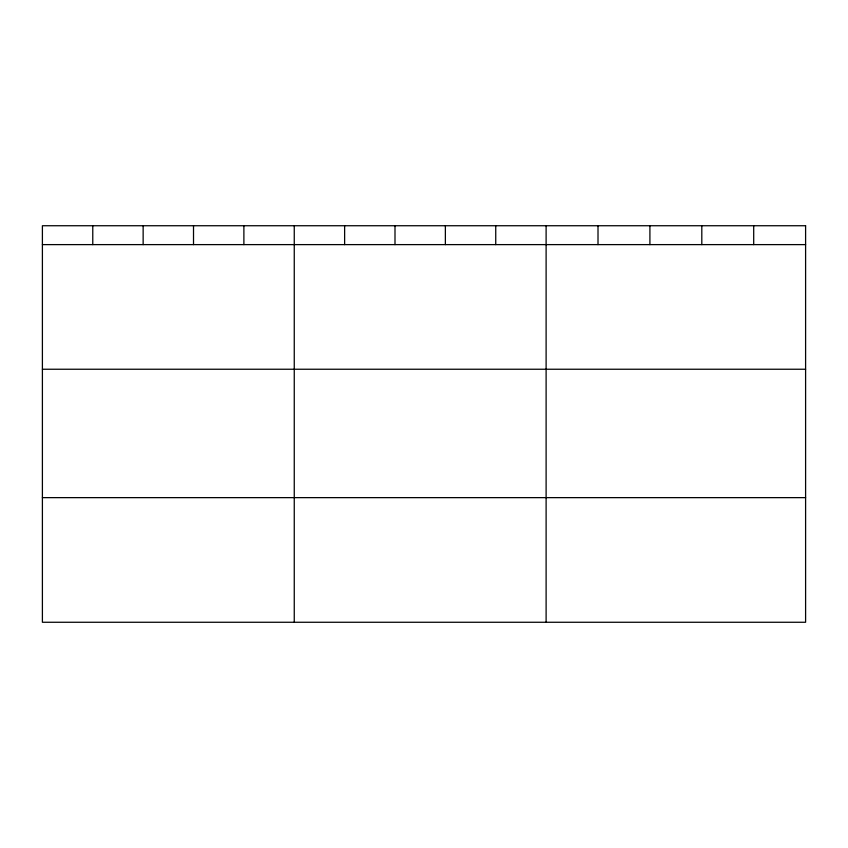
<?xml version="1.0" encoding="UTF-8"?>
<svg xmlns="http://www.w3.org/2000/svg" width="848" height="848" viewBox="0 0 848 848"><rect width="100%" height="100%" fill="white"/><g stroke="black" fill="none" stroke-linecap="round" stroke-linejoin="round"><path stroke-width="1.27" d="M42.4 244.616L805.6 244.616M42.4 369.24L805.6 369.24M42.4 497.638L805.6 497.638M753.702 225.738L753.702 244.616M701.805 225.738L701.805 244.616M649.907 225.738L649.907 244.616M598.01 225.738L598.01 244.616M546.112 225.738L546.112 622.262M495.741 225.738L495.741 244.616M445.37 225.738L445.37 244.616M394.998 225.738L394.998 244.616M344.627 225.738L344.627 244.616M294.256 225.738L294.256 622.262M243.885 225.738L243.885 244.616M193.514 225.738L193.514 244.616M143.142 225.738L143.142 244.616M92.771 225.738L92.771 244.616M805.6 225.738L42.4 225.738L42.4 622.262L805.6 622.262L805.6 225.738"/></g></svg>
